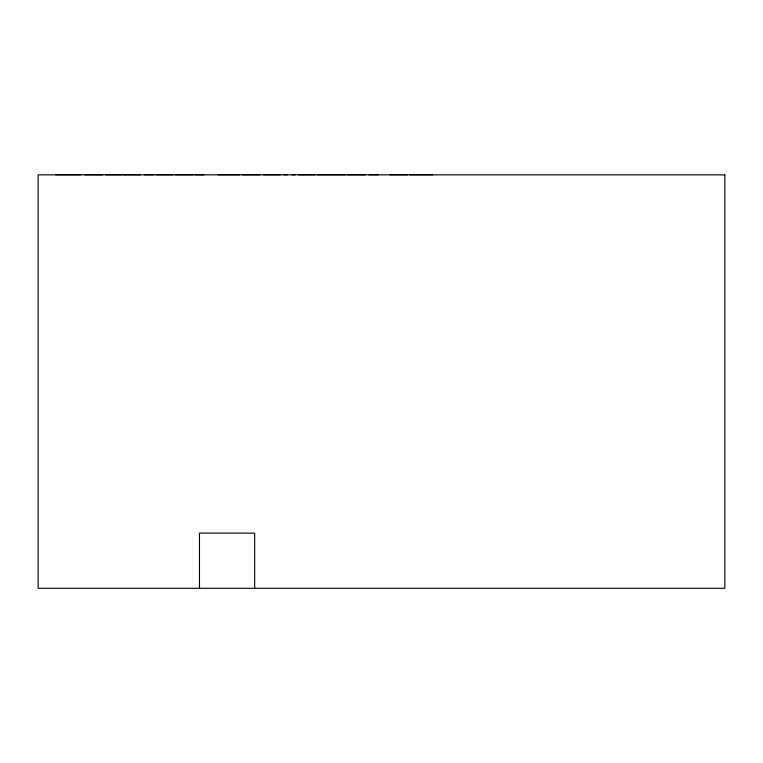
<?xml version="1.0" encoding="UTF-8"?>
<svg xmlns="http://www.w3.org/2000/svg" width="763" height="763" viewBox="0 0 763 763"><rect width="100%" height="100%" fill="white"/><g stroke="black" fill="none" stroke-linecap="round" stroke-linejoin="round"><path stroke-width="1.14" d="M55.67 174.717L80.697 174.717M84.76 174.717L102.767 174.717M105.828 174.717L121.603 174.717M123.024 174.717L140.411 174.717M144.426 174.717L153.687 174.717M156.215 174.717L172.972 174.717M175.404 174.717L193.144 174.717M195.013 174.717L203.864 174.717M218.027 174.717L239.716 174.717M242.396 174.717L259.773 174.717M263.454 174.717L280.212 174.717M284.036 174.717L287.241 174.717M292.038 174.717L295.291 174.717M298.829 174.717L315.119 174.717M317.437 174.717L335.434 174.717M336.626 174.717L345.477 174.717M347.384 174.717L365.124 174.717M369.015 174.717L378.276 174.717M389.95 174.717L407.547 174.717M409.798 174.717L432.726 174.717M254.661 588.283L254.661 533.108L199.486 533.108L199.486 588.283M724.85 174.861L38.15 174.861L38.15 588.283L724.85 588.283L724.85 174.861"/></g></svg>
